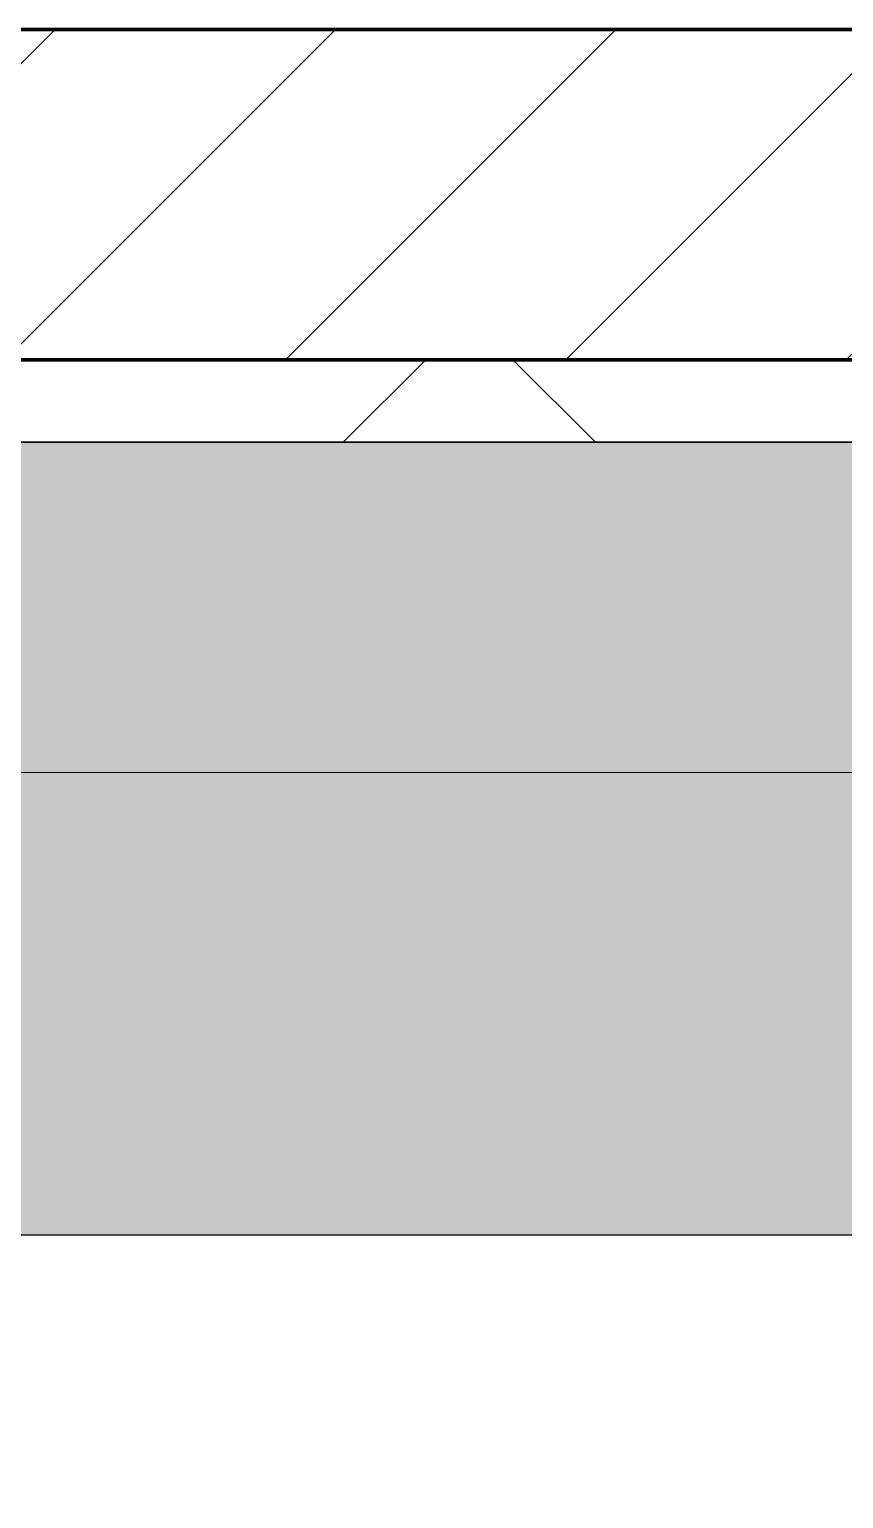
# Model space of a CAD drawing. Header units: millimetres. Extents: x -794334 to -714814, y -17806 to 22403.
# Drawn here: x -759487 to -758994, y 9255 to 10144 of the extents above; entities that cross this region are included whole.
import ezdxf
from ezdxf.xclip import XClip

# ---------------------------------------------------------------- set-up
doc = ezdxf.new("R2010")
doc.units = ezdxf.units.MM
doc.header["$XCLIPFRAME"] = 0
for name, color, linetype, lineweight in [('A-GENM', 1, 'Continuous', 9), ('A-GLAZ-CURT', 2, 'Continuous', 9), ('A-WALL', 5, 'Continuous', 35), ('A-WALL-FNSH', 2, 'Continuous', 35), ('A-WALL-PATT', 1, 'Continuous', 35)]:
    doc.layers.add(name, color=color, linetype=linetype, lineweight=lineweight)
doc.layers.add('A11_ALU.SOLID SHEET', color=2, linetype='Continuous')

# ---------------------------------------------------------------- blocks, each defined once
blk = doc.blocks.new('PPLS-PP19_Custom Tile Pattern - Custom Tile Pattern-V81-4252-01 ENLARGED CONCOURSE LEVEL - REFLECTED CEILING PLAN - SHEET 3')
at = {"layer": 'A-GLAZ-CURT'}
for p, q in [((-300, 0), (300, 0)), ((300, 0), (-300, 0)), ((195.99, 0), (213.31, 0)), ((213.31, 0), (195.99, 0)), ((230.06, 0), (300, 0)), ((-300, -50), (300, -50)), ((300, -50), (-300, -50))]:
    blk.add_line(p, q, dxfattribs=at)
for points, knots in [([(-150.34, 0), (-150.07, 0), (-147.75, 0), (-142.6, 0), (-127.26, 0), (-107.3, 0), (-90.42, 0), (-75.26, 0), (-68.41, 0), (-65.12, 0), (-63.63, 0)], [-4948.728362, -4948.728362, -4948.728362, -4948.728362, -4883.323924, -4440.880425, -4054.690705, -3793.097032, -3402.597032, -3144.956779, -3050.982048, -2969.237017, -2969.237017, -2969.237017, -2969.237017]), ([(-26.75, 0), (-27.82, 0), (-36.18, 0), (-53.55, 0), (-78.2, 0), (-110.94, 0), (-130.52, 0), (-147.74, 0), (-149.07, 0)], [-8718.362214, -8718.362214, -8718.362214, -8718.362214, -8532.293389, -8073.216054, -7508.296369, -7004.680444, -6449.282163, -6277.220794, -6277.220794, -6277.220794, -6277.220794]), ([(-134.15, 0), (-133.32, 0), (-130.31, 0), (-117.33, 0), (-92.04, 0), (-74.02, 0), (-62.74, 0), (-60.36, 0), (-59.97, 0)], [-7657.439573, -7657.439573, -7657.439573, -7657.439573, -7293.749979, -6839.55839, -6236.997189, -5713.340575, -5140.470607, -5006.787413, -5006.787413, -5006.787413, -5006.787413]), ([(-126.5, 0), (-122.44, 0), (-108.71, 0), (-86.68, 0), (-63.44, 0), (-54.4, 0), (-48.53, 0), (-30.79, 0), (-18.03, 0), (8.61, 0), (15.02, 0), (22.91, 0), (31, 0), (39.04, 0), (51.19, 0), (58.74, 0), (61.34, 0), (61.45, 0)], [-5231.017328, -5231.017328, -5231.017328, -5231.017328, -4994.692869, -4542.524482, -4008.285538, -3689.699207, -3546.54457, -3315.260113, -2864.387349, -2439.246196, -2084.094819, -1956.422387, -1818.904206, -1645.594513, -1443.202566, -1228.752106, -1120.932285, -1120.932285, -1120.932285, -1120.932285]), ([(-125.15, 0), (-124.93, 0), (-121.96, 0), (-113.01, 0), (-98.9, 0), (-85.29, 0), (-71.67, 0), (-65.93, 0), (-65.07, 0)], [-3362.7396, -3362.7396, -3362.7396, -3362.7396, -3342.215224, -3074.362186, -2902.289527, -2605.247022, -2322.099534, -2241.8264, -2241.8264, -2241.8264, -2241.8264]), ([(-36.33, 0), (-36.43, 0), (-37.27, 0), (-45.02, 0), (-46.13, 0), (-60.59, 0), (-81.23, 0), (-99.51, 0), (-114.02, 0), (-117.28, 0), (-118.78, 0)], [-1855.773136, -1855.773136, -1855.773136, -1855.773136, -1810.870157, -1672.078046, -1405.135169, -1060.00838, -740.068933, -229.489605, -116.330425, 0, 0, 0, 0]), ([(-36.62, 0), (-36.62, 0), (-40.35, 0), (-44.32, 0), (-58.97, 0), (-85.2, 0), (-107.61, 0), (-116.56, 0), (-117.56, 0)], [-4069.478503, -4069.478503, -4069.478503, -4069.478503, -3858.647035, -3538.256648, -2842.901703, -2193.204658, -1433.981041, -985.49888, -985.49888, -985.49888, -985.49888]), ([(-115.82, 0), (-114.96, 0), (-110.41, 0), (-96.78, 0), (-71.33, 0), (-42.53, 0), (-12.78, 0), (4.23, 0), (9.64, 0), (10.14, 0), (10.18, 0)], [-5724.064692, -5724.064692, -5724.064692, -5724.064692, -5430.283136, -5103.229623, -4799.173296, -4065.652676, -3589.737505, -3285.047089, -3066.359526, -3044.715262, -3044.715262, -3044.715262, -3044.715262]), ([(-72.93, 0), (-75.51, 0), (-81.98, 0), (-89.57, 0), (-93.27, 0)], [-19442.345229, -19442.345229, -19442.345229, -19442.345229, -18935.241197, -18506.786176, -18506.786176, -18506.786176, -18506.786176]), ([(9.32, 0), (9.08, 0), (7.65, 0), (2.57, 0), (-12.23, 0), (-25.64, 0), (-40, 0), (-56.24, 0), (-74.37, 0), (-86.11, 0), (-92.84, 0)], [-2922.926651, -2922.926651, -2922.926651, -2922.926651, -2882.788014, -2720.818881, -2518.50168, -2125.455881, -1792.521578, -1466.981642, -1208.454564, -852.520273, -852.520273, -852.520273, -852.520273]), ([(-91.46, 0), (-90.09, 0), (-84.7, 0), (-77.43, 0), (-72.73, 0), (-72.64, 0), (-72.64, 0)], [-19832.387487, -19832.387487, -19832.387487, -19832.387487, -19753.885894, -19541.04734, -19478.625389, -19471.062469, -19471.062469, -19471.062469, -19471.062469]), ([(-63.96, 0), (-64.13, 0), (-72.5, 0), (-80.63, 0), (-86.16, 0)], [-2171.769325, -2171.769325, -2171.769325, -2171.769325, -2007.031671, -1681.3698, -1681.3698, -1681.3698, -1681.3698]), ([(-29.03, 0), (-33.97, 0), (-43.74, 0), (-56.37, 0), (-71.66, 0), (-77.83, 0), (-82.66, 0), (-83.28, 0), (-83.28, 0)], [-2680.714891, -2680.714891, -2680.714891, -2680.714891, -2413.671296, -2161.752162, -2006.592567, -1646.621388, -1424.436217, -1393.971743, -1393.971743, -1393.971743, -1393.971743]), ([(-83.28, 0), (-83.28, 0), (-82.91, 0), (-76.14, 0), (-62.97, 0), (-48.14, 0), (-36.49, 0), (-33.57, 0), (-29.94, 0), (-28.57, 0)], [-1393.4169, -1393.4169, -1393.4169, -1393.4169, -1353.722004, -1274.333717, -1073.56893, -651.549973, -296.515819, -83.513472, 0, 0, 0, 0]), ([(-66.39, 0), (-66.39, 0), (-63.63, 0), (-53.63, 0), (-34.42, 0), (-29.82, 0), (-29.19, 0)], [-2493.31794, -2493.31794, -2493.31794, -2493.31794, -2315.303971, -1809.437387, -963.711516, -666.19313, -666.19313, -666.19313, -666.19313]), ([(-25.41, 0), (-34.65, 0), (-51.17, 0), (-65.77, 0), (-66.37, 0), (-66.38, 0)], [-3490.331655, -3490.331655, -3490.331655, -3490.331655, -2981.410125, -2542.574734, -2498.224237, -2498.224237, -2498.224237, -2498.224237]), ([(-63.63, 0), (-61.49, 0), (-57.39, 0), (-54.49, 0), (-45.2, 0), (-40.79, 0), (-40.46, 0), (-40.44, 0)], [-2969.237017, -2969.237017, -2969.237017, -2969.237017, -2851.217951, -2734.127174, -2474.780881, -2410.990208, -2350.645972, -2350.645972, -2350.645972, -2350.645972]), ([(-58.83, 0), (-58.37, 0), (-57.29, 0), (-54.23, 0), (-46.33, 0), (-42.62, 0), (-41.76, 0)], [-4859.52896, -4859.52896, -4859.52896, -4859.52896, -4680.891996, -4469.85053, -4321.566175, -4270.495146, -4270.495146, -4270.495146, -4270.495146]), ([(-51.83, 0), (-51.83, 0), (-51.78, 0), (-47.4, 0), (-46.01, 0), (-40.22, 0), (-36.78, 0)], [-632.814994, -632.814994, -632.814994, -632.814994, -627.965721, -508.377888, -260.442412, 0, 0, 0, 0]), ([(42.47, 0), (39.97, 0), (33.53, 0), (24.07, 0), (12.82, 0), (-2.9, 0), (-20.62, 0), (-32.81, 0), (-44.85, 0), (-51.43, 0), (-51.79, 0)], [-2444.193658, -2444.193658, -2444.193658, -2444.193658, -2313.748533, -2106.613311, -1925.670641, -1617.263037, -1290.787923, -1039.307308, -819.71621, -644.910881, -644.910881, -644.910881, -644.910881]), ([(-41.76, 0), (-39.9, 0), (-37.72, 0), (-36.92, 0), (-36.77, 0)], [-4270.495146, -4270.495146, -4270.495146, -4270.495146, -4161.040818, -4106.245333, -4106.245333, -4106.245333, -4106.245333]), ([(-36.29, 0), (-36.29, 0), (-34.66, 0), (-28.88, 0), (-26.95, 0), (-26.54, 0)], [-9150.272121, -9150.272121, -9150.272121, -9150.272121, -9057.163041, -8919.836787, -8834.607043, -8834.607043, -8834.607043, -8834.607043]), ([(30.82, 0), (29.27, 0), (20.14, 0), (3.54, 0), (-16.58, 0), (-34.76, 0), (-36.04, 0)], [-10462.034656, -10462.034656, -10462.034656, -10462.034656, -10363.088938, -9884.23066, -9424.652049, -9182.880979, -9182.880979, -9182.880979, -9182.880979]), ([(-33.34, 0), (-33.34, 0), (-32.93, 0), (-31.16, 0), (-30.52, 0)], [-2415.024266, -2415.024266, -2415.024266, -2415.024266, -2357.633367, -2323.618664, -2323.618664, -2323.618664, -2323.618664]), ([(70.61, 0), (66.16, 0), (55.8, 0), (39.61, 0), (24.74, 0), (2.64, 0), (-17.84, 0), (-30.57, 0), (-31.82, 0), (-32, 0)], [-4647.237329, -4647.237329, -4647.237329, -4647.237329, -4326.416877, -4098.545751, -3766.694881, -3333.063701, -2994.501669, -2698.150104, -2614.070998, -2614.070998, -2614.070998, -2614.070998]), ([(-30.76, 0), (-30.73, 0), (-30.34, 0), (-28.4, 0), (-25.83, 0)], [-54176.191683, -54176.191683, -54176.191683, -54176.191683, -54157.274271, -53946.991625, -53946.991625, -53946.991625, -53946.991625]), ([(-25.57, 0), (-26.05, 0), (-27.88, 0), (-29.52, 0), (-30.21, 0)], [-54519.99177, -54519.99177, -54519.99177, -54519.99177, -54461.685999, -54290.791712, -54290.791712, -54290.791712, -54290.791712]), ([(8.33, 0), (8.19, 0), (7.18, 0), (0.32, 0), (-13.89, 0), (-24.92, 0), (-29.03, 0)], [-3574.286521, -3574.286521, -3574.286521, -3574.286521, -3526.962355, -3285.499107, -2903.012179, -2680.714891, -2680.714891, -2680.714891, -2680.714891]), ([(-28.98, 0), (-28.66, 0), (-27.39, 0), (-24.45, 0), (-22.56, 0)], [-166.548282, -166.548282, -166.548282, -166.548282, -102.06493, 0, 0, 0, 0]), ([(-28.57, 0), (-26.93, 0), (-20.29, 0), (-11.45, 0), (2.08, 0), (13.15, 0), (21.24, 0), (24.62, 0), (24.72, 0), (24.72, 0)], [-5361.429781, -5361.429781, -5361.429781, -5361.429781, -5261.36855, -5050.479954, -4785.90057, -4596.498881, -4445.288762, -4384.376941, -4376.041937, -4376.041937, -4376.041937, -4376.041937]), ([(-25.45, 0), (-23.08, 0), (-19.6, 0), (-15.75, 0), (-15.19, 0)], [-53936.893515, -53936.893515, -53936.893515, -53936.893515, -53749.15266, -53717.791567, -53717.791567, -53717.791567, -53717.791567]), ([(-13, 0), (-14.35, 0), (-17.39, 0), (-23.27, 0), (-25.4, 0)], [-55207.591944, -55207.591944, -55207.591944, -55207.591944, -54789.006179, -54527.012244, -54527.012244, -54527.012244, -54527.012244]), ([(-25.4, 0), (-24.02, 0), (-15.74, 0), (5.99, 0), (22.06, 0), (36.02, 0), (40.33, 0), (42.47, 0)], [-2225.740469, -2225.740469, -2225.740469, -2225.740469, -2142.497158, -1716.209403, -1206.526904, -1089.329421, -976.451554, -976.451554, -976.451554, -976.451554]), ([(-25.4, 0), (-24.28, 0), (-14.75, 0), (8.83, 0), (43.36, 0), (70.92, 0), (82.12, 0), (83.66, 0)], [-5933.180103, -5933.180103, -5933.180103, -5933.180103, -5862.463379, -5340.621928, -4573.028122, -4094.177415, -3869.465285, -3869.465285, -3869.465285, -3869.465285]), ([(31.18, 0), (25.97, 0), (11.99, 0), (-7.07, 0), (-20.51, 0), (-25.01, 0)], [-4496.803627, -4496.803627, -4496.803627, -4496.803627, -4222.080604, -3745.412743, -3497.513932, -3497.513932, -3497.513932, -3497.513932]), ([(-22.56, 0), (-20.27, 0), (-17.03, 0), (-11.36, 0), (-7.66, 0), (-6.6, 0), (-6.44, 0)], [-56468.192263, -56468.192263, -56468.192263, -56468.192263, -56344.022017, -56303.229861, -56166.290093, -56124.392176, -56124.392176, -56124.392176, -56124.392176]), ([(-15.19, 0), (-13.07, 0), (7.48, 0), (29.35, 0), (41.98, 0), (42.03, 0)], [-461.142613, -461.142613, -461.142613, -461.142613, -429.606584, -390.253598, -390.072149, -390.072149, -390.072149, -390.072149]), ([(-6.54, 0), (-6.73, 0), (-7.2, 0), (-7.6, 0), (-7.79, 0)], [-56009.792147, -56009.792147, -56009.792147, -56009.792147, -55949.290093, -55895.192118, -55895.192118, -55895.192118, -55895.192118]), ([(-2.63, 0), (-2.47, 0), (-1.22, 0), (4.92, 0), (15.97, 0), (22.54, 0), (24.49, 0)], [-226.825321, -226.825321, -226.825321, -226.825321, -220.269177, -206.416616, -198.214427, -187.717507, -187.717507, -187.717507, -187.717507]), ([(103.09, 0), (101.08, 0), (86.31, 0), (63.34, 0), (35.84, 0), (12, 0), (3.08, 0), (-1.67, 0), (-2.25, 0)], [-375.435014, -375.435014, -375.435014, -375.435014, -369.147452, -330.153101, -307.516438, -285.83788, -246.234814, -234.646884, -234.646884, -234.646884, -234.646884]), ([(24.69, 0), (24.54, 0), (20.99, 0), (15.48, 0), (10.8, 0), (9.63, 0)], [-4368.572414, -4368.572414, -4368.572414, -4368.572414, -4306.476363, -4080.000647, -3772.857994, -3772.857994, -3772.857994, -3772.857994]), ([(18.16, 0), (19.15, 0), (24.25, 0), (25.66, 0), (26.12, 0)], [-5700.113719, -5700.113719, -5700.113719, -5700.113719, -5554.232259, -5302.431367, -5302.431367, -5302.431367, -5302.431367]), ([(42.56, 0), (42.23, 0), (38.43, 0), (29.53, 0), (20.67, 0), (18.85, 0), (18.16, 0)], [-6331.509962, -6331.509962, -6331.509962, -6331.509962, -6314.283804, -6135.05769, -5972.647715, -5832.674503, -5832.674503, -5832.674503, -5832.674503]), ([(27.44, 0), (27.9, 0), (29.54, 0), (38.07, 0), (53.39, 0), (71.67, 0), (84.83, 0), (86.01, 0), (92.51, 0), (94.33, 0)], [-5037.309798, -5037.309798, -5037.309798, -5037.309798, -4887.603822, -4705.298446, -4353.683244, -3960.84581, -3759.045785, -3336.541051, -2783.776468, -2783.776468, -2783.776468, -2783.776468]), ([(27.89, 0), (29.09, 0), (32.58, 0), (39, 0), (42.47, 0)], [-147.777612, -147.777612, -147.777612, -147.777612, -135.792042, -124.090454, -124.090454, -124.090454, -124.090454]), ([(136.44, 0), (121.66, 0), (86.93, 0), (51.16, 0), (31.18, 0)], [-106.750556, -106.750556, -106.750556, -106.750556, -59.610984, 0, 0, 0, 0]), ([(42.49, 0), (41.89, 0), (39.44, 0), (36.02, 0), (35.54, 0), (35.54, 0)], [-328.415246, -328.415246, -328.415246, -328.415246, -326.15566, -319.318397, -317.489778, -317.489778, -317.489778, -317.489778]), ([(42.47, 0), (56.31, 0), (79.41, 0), (101.92, 0), (110.35, 0)], [-389.614177, -389.614177, -389.614177, -389.614177, -346.313304, -320.041119, -320.041119, -320.041119, -320.041119]), ([(53.18, 0), (53.06, 0), (52.22, 0), (48.01, 0), (43.89, 0), (42.5, 0)], [-622.740158, -622.740158, -622.740158, -622.740158, -566.066452, -360.610861, -260.474584, -260.474584, -260.474584, -260.474584]), ([(42.71, 0), (44.29, 0), (52.29, 0), (71.92, 0), (100.57, 0), (116.36, 0), (128.63, 0), (128.95, 0)], [-123.813675, -123.813675, -123.813675, -123.813675, -118.513713, -97.899267, -63.759246, -39.050993, -35.895543, -35.895543, -35.895543, -35.895543]), ([(76.63, 0), (74.8, 0), (67.65, 0), (55.99, 0), (46.37, 0), (42.84, 0)], [-3095.572228, -3095.572228, -3095.572228, -3095.572228, -2950.589685, -2634.532728, -2450.661347, -2450.661347, -2450.661347, -2450.661347]), ([(42.93, 0), (43.4, 0), (50.63, 0), (64.79, 0), (88.93, 0), (104.46, 0), (110.37, 0)], [-307.218636, -307.218636, -307.218636, -307.218636, -305.899624, -287.17622, -249.500363, -219.676184, -219.676184, -219.676184, -219.676184]), ([(42.94, 0), (44.21, 0), (48.33, 0), (57.76, 0), (64.47, 0), (72.74, 0), (75.22, 0), (76.03, 0), (76.21, 0)], [-968.174444, -968.174444, -968.174444, -968.174444, -901.315459, -753.071572, -495.328968, -421.953223, -334.951786, -290.452333, -290.452333, -290.452333, -290.452333]), ([(110.37, 0), (108.61, 0), (95.89, 0), (76.86, 0), (57.82, 0), (47.66, 0), (44.47, 0), (43.24, 0)], [-409.101641, -409.101641, -409.101641, -409.101641, -401.860199, -357.622665, -341.267687, -334.000314, -329.358298, -329.358298, -329.358298, -329.358298]), ([(110.39, 0), (108.27, 0), (103.41, 0), (92.38, 0), (85.59, 0), (74.4, 0), (62.26, 0), (52.41, 0), (47.08, 0), (43.44, 0)], [-7955.366387, -7955.366387, -7955.366387, -7955.366387, -7723.759874, -7531.75727, -7135.649961, -6924.452779, -6738.82075, -6548.303034, -6347.322254, -6347.322254, -6347.322254, -6347.322254]), ([(61.47, 0), (61.47, 0), (61.21, 0), (54.61, 0), (53.71, 0), (53.56, 0)], [-1113.311073, -1113.311073, -1113.311073, -1113.311073, -1096.402191, -891.204116, -747.28819, -747.28819, -747.28819, -747.28819]), ([(76.22, 0), (75.58, 0), (73.64, 0), (71.05, 0), (70.61, 0)], [-193.634889, -193.634889, -193.634889, -193.634889, -31.537676, 0, 0, 0, 0]), ([(94.4, 0), (94.4, 0), (94.64, 0), (99.11, 0), (108.97, 0), (120.79, 0), (139.94, 0), (163.31, 0), (185.23, 0), (193.62, 0), (194.69, 0), (194.79, 0)], [-2348.345796, -2348.345796, -2348.345796, -2348.345796, -2310.419338, -2233.599744, -2052.234781, -1843.028543, -1530.39897, -1095.004608, -529.74427, -295.064701, -265.121568, -265.121568, -265.121568, -265.121568]), ([(157.9, 0), (156.77, 0), (151.67, 0), (143.29, 0), (134.04, 0), (126.24, 0), (118.6, 0), (114.23, 0), (111.98, 0), (105.66, 0), (105.23, 0), (105.23, 0)], [-10292.955006, -10292.955006, -10292.955006, -10292.955006, -10098.273015, -9847.788484, -9677.714971, -9567.007022, -9453.21225, -9220.200448, -9012.77275, -8966.157302, -8929.495943, -8929.495943, -8929.495943, -8929.495943]), ([(105.26, 0), (105.52, 0), (108.13, 0), (109.88, 0), (110.4, 0)], [-8920.561005, -8920.561005, -8920.561005, -8920.561005, -8814.835624, -8757.21359, -8757.21359, -8757.21359, -8757.21359]), ([(129.02, 0), (129.02, 0), (124.41, 0), (122.35, 0), (116.84, 0), (112.69, 0), (110.48, 0)], [-35.386604, -35.386604, -35.386604, -35.386604, -31.430235, -22.807238, -15.488593, -7.987979, -7.987979, -7.987979, -7.987979]), ([(110.97, 0), (115.66, 0), (126.98, 0), (132.42, 0), (134.6, 0)], [-218.659988, -218.659988, -218.659988, -218.659988, -194.761443, -152.241002, -152.241002, -152.241002, -152.241002]), ([(114.39, 0), (114.2, 0), (113.35, 0), (112.09, 0), (110.97, 0)], [-8148.58938, -8148.58938, -8148.58938, -8148.58938, -8105.191388, -7977.04013, -7977.04013, -7977.04013, -7977.04013]), ([(111.35, 0), (120.22, 0), (129.27, 0), (138.28, 0), (138.53, 0)], [-319.001686, -319.001686, -319.001686, -319.001686, -291.370682, -290.5735, -290.5735, -290.5735, -290.5735]), ([(168.37, 0), (167.68, 0), (162.47, 0), (147.97, 0), (122.96, 0), (111.41, 0)], [-543.375029, -543.375029, -543.375029, -543.375029, -530.793311, -458.593899, -410.537058, -410.537058, -410.537058, -410.537058]), ([(128.58, 0), (128.8, 0), (130.16, 0), (139.26, 0), (152.67, 0), (161.24, 0), (162.19, 0), (162.75, 0)], [-633.326174, -633.326174, -633.326174, -633.326174, -627.736123, -618.981161, -602.094757, -592.980799, -581.414464, -581.414464, -581.414464, -581.414464]), ([(137.1, 0), (136, 0), (133.64, 0), (129.87, 0), (129.11, 0)], [-670.405967, -670.405967, -670.405967, -670.405967, -651.020627, -640.742133, -640.742133, -640.742133, -640.742133]), ([(177.92, 0), (174.87, 0), (170.16, 0), (161.95, 0), (161.28, 0), (158.35, 0), (157.85, 0), (157.77, 0)], [-11064.926632, -11064.926632, -11064.926632, -11064.926632, -10839.086983, -10768.332124, -10666.779182, -10580.760289, -10550.278881, -10550.278881, -10550.278881, -10550.278881]), ([(177.41, 0), (174.6, 0), (167.96, 0), (159.34, 0), (158.33, 0), (158.3, 0)], [-154.190936, -154.190936, -154.190936, -154.190936, -143.776725, -129.632772, -123.352749, -123.352749, -123.352749, -123.352749]), ([(159.07, 0), (159.13, 0), (160.84, 0), (165.21, 0), (174.15, 0), (185.98, 0), (208.82, 0), (219.42, 0), (230.06, 0)], [-115.643202, -115.643202, -115.643202, -115.643202, -114.681583, -87.660824, -65.295536, -41.623857, -24.459831, 0, 0, 0, 0]), ([(162.75, 0), (165.4, 0), (170.91, 0), (172.61, 0), (172.61, 0)], [-111.264224, -111.264224, -111.264224, -111.264224, -56.742688, -19.085662, -19.085662, -19.085662, -19.085662]), ([(178.24, 0), (176.75, 0), (174.27, 0), (169.67, 0), (168.99, 0)], [-8253.978395, -8253.978395, -8253.978395, -8253.978395, -8152.463617, -8069.855175, -8069.855175, -8069.855175, -8069.855175]), ([(171.51, 0), (176.48, 0), (193.23, 0), (201.73, 0), (208.81, 0), (213.9, 0), (241.96, 0), (266.73, 0), (281.71, 0), (291.71, 0), (296.52, 0), (297.86, 0), (298.09, 0)], [-7971.819559, -7971.819559, -7971.819559, -7971.819559, -7784.112253, -7606.717214, -7289.299508, -7042.621073, -6582.165592, -6068.460911, -5766.029927, -5566.724884, -5280.360606, -5199.253518, -5199.253518, -5199.253518, -5199.253518]), ([(172.07, 0), (177.66, 0), (187.87, 0), (201.08, 0), (207.47, 0), (213.96, 0), (215.11, 0)], [-255.364076, -255.364076, -255.364076, -255.364076, -237.955587, -223.92608, -215.862851, -208.75215, -208.75215, -208.75215, -208.75215]), ([(300, 0), (286.53, 0), (254.22, 0), (210.91, 0), (187.05, 0), (178.23, 0)], [-285.253232, -285.253232, -285.253232, -285.253232, -244.693688, -187.987675, -155.204065, -155.204065, -155.204065, -155.204065]), ([(215.22, 0), (214.62, 0), (210.55, 0), (203.98, 0), (190.44, 0), (181.09, 0), (178.23, 0)], [-203.825446, -203.825446, -203.825446, -203.825446, -198.527383, -184.406837, -162.427601, -152.738344, -152.738344, -152.738344, -152.738344]), ([(247.1, 0), (246.76, 0), (245.04, 0), (238.34, 0), (226.56, 0), (221.1, 0), (200.27, 0), (185.02, 0), (178.24, 0)], [-9649.085549, -9649.085549, -9649.085549, -9649.085549, -9581.591397, -9406.094246, -9221.510254, -9016.44624, -8717.832359, -8253.978395, -8253.978395, -8253.978395, -8253.978395]), ([(193.8, 0), (193.33, 0), (190.11, 0), (185.1, 0), (178.68, 0), (178.25, 0)], [-11665.349007, -11665.349007, -11665.349007, -11665.349007, -11565.880756, -11105.624034, -11072.977562, -11072.977562, -11072.977562, -11072.977562]), ([(300, 0), (288.22, 0), (262, 0), (230.43, 0), (219.94, 0), (219.02, 0)], [-12528.858583, -12528.858583, -12528.858583, -12528.858583, -11905.454923, -11162.864862, -10856.732305, -10856.732305, -10856.732305, -10856.732305]), ([(219.9, 0), (220.86, 0), (227.84, 0), (242.06, 0), (246.54, 0), (246.96, 0)], [-10670.940496, -10670.940496, -10670.940496, -10670.940496, -10511.382485, -9925.173265, -9834.877357, -9834.877357, -9834.877357, -9834.877357]), ([(284.76, 0), (284.76, 0), (285.09, 0), (287.47, 0), (293.59, 0), (297.76, 0), (300, 0)], [-4110.630118, -4110.630118, -4110.630118, -4110.630118, -4053.389046, -3959.664717, -3862.421465, -3746.95702, -3746.95702, -3746.95702, -3746.95702]), ([(297.38, 0), (295.84, 0), (291.62, 0), (285.38, 0), (284.87, 0)], [-4803.172655, -4803.172655, -4803.172655, -4803.172655, -4358.271401, -4143.037883, -4143.037883, -4143.037883, -4143.037883])]:
    blk.add_open_spline(points, degree=3, knots=knots, dxfattribs=at)
for points in [[(-86.16, 0), (-88.5, 0), (-90.87, 0), (-93.28, 0)], [(-39.84, 0), (-39.08, 0), (-38.11, 0), (-37.36, 0)], [(-36.78, 0), (-33.37, 0), (-29.49, 0), (-25.4, 0)], [(-30.52, 0), (-28.7, 0), (-27.06, 0), (-25.45, 0)], [(24.49, 0), (25.23, 0), (25.72, 0), (26.04, 0)], [(42.02, 0), (38.51, 0), (34.71, 0), (30.82, 0)], [(36.29, 0), (37.46, 0), (39.9, 0), (42.38, 0)], [(80.35, 0), (79.57, 0), (78.27, 0), (76.63, 0)], [(84.06, 0), (83.48, 0), (82.41, 0), (81.72, 0)], [(110.35, 0), (108.04, 0), (105.59, 0), (103.09, 0)], [(110.63, 0), (112.13, 0), (112.91, 0), (113.59, 0)], [(168.74, 0), (168.74, 0), (169.81, 0), (171.51, 0)], [(177.83, 0), (175.06, 0), (172.28, 0), (169.49, 0)], [(195.11, 0), (194.91, 0), (194.44, 0), (193.8, 0)]]:
    blk.add_open_spline(points, degree=3, dxfattribs=at)
blk = doc.blocks.new('PPLS-PP19_Custom Tile Pattern - Custom Tile Pattern-V82-4252-01 ENLARGED CONCOURSE LEVEL - REFLECTED CEILING PLAN - SHEET 3')
at = {"layer": 'A-GLAZ-CURT'}
for p, q in [((-300, 0), (300, 0)), ((300, 0), (-300, 0)), ((-293.07, 0), (-287, 0)), ((-287, 0), (-293.07, 0)), ((-286.03, 0), (-275.75, 0)), ((-275.75, 0), (-286.03, 0)), ((-222.32, 0), (-218.66, 0)), ((-218.66, 0), (-222.32, 0)), ((-218.17, 0), (-205, 0)), ((-205, 0), (-218.17, 0)), ((-300, -50), (300, -50)), ((300, -50), (-300, -50))]:
    blk.add_line(p, q, dxfattribs=at)
at = {"layer": 'A-GLAZ-CURT', "flags": 128}
for points in [[(-300, 0), (-291.56, 0), (-283.3, 0), (-275.2, 0), (-267.26, 0), (-259.45, 0), (-251.77, 0), (-244.2, 0), (-236.74, 0), (-229.36, 0), (-222.06, 0), (-214.83, 0), (-207.71, 0), (-200.76, 0), (-194.02, 0)], [(-150.63, 0), (-155.53, 0), (-160.27, 0), (-164.95, 0), (-169.65, 0), (-174.47, 0), (-179.49, 0), (-184.81, 0), (-190.44, 0), (-196.37, 0), (-202.58, 0), (-209.04, 0), (-215.73, 0), (-222.63, 0), (-229.72, 0), (-236.97, 0), (-244.39, 0), (-251.96, 0), (-259.67, 0), (-267.51, 0), (-275.48, 0), (-283.55, 0), (-291.73, 0), (-300, 0)]]:
    blk.add_lwpolyline(points, dxfattribs=at)
at = {"layer": 'A-GLAZ-CURT'}
for points, knots in [([(-300, 0), (-284.65, 0), (-236.57, 0), (-188.86, 0), (-158.83, 0), (-151.03, 0)], [-5323.127839, -5323.127839, -5323.127839, -5323.127839, -4502.809032, -2700.551212, -1996.172939, -1996.172939, -1996.172939, -1996.172939]), ([(-150.26, 0), (-169.41, 0), (-209.73, 0), (-262.56, 0), (-294.48, 0), (-300, 0)], [-16701.656786, -16701.656786, -16701.656786, -16701.656786, -15131.813646, -13729.592194, -13439.944408, -13439.944408, -13439.944408, -13439.944408]), ([(-218.15, 0), (-224.31, 0), (-236.24, 0), (-255.22, 0), (-262.59, 0), (-264.9, 0), (-265.4, 0)], [-1183.289445, -1183.289445, -1183.289445, -1183.289445, -858.079193, -543.655514, -208.940337, 0, 0, 0, 0]), ([(-258.6, 0), (-257.91, 0), (-254.26, 0), (-241.25, 0), (-228.24, 0), (-220.2, 0), (-219.1, 0)], [-5722.54675, -5722.54675, -5722.54675, -5722.54675, -5657.471696, -5413.335975, -5017.494783, -4954.41967, -4954.41967, -4954.41967, -4954.41967]), ([(-150.26, 0), (-153.14, 0), (-162.8, 0), (-177.91, 0), (-199.46, 0), (-216.65, 0), (-231.26, 0), (-233.46, 0), (-234, 0)], [-2264.738538, -2264.738538, -2264.738538, -2264.738538, -2113.765672, -1763.376603, -1422.553702, -978.033455, -846.069444, -682.911962, -682.911962, -682.911962, -682.911962]), ([(-233.49, 0), (-233.44, 0), (-232.38, 0), (-230.74, 0), (-225.3, 0), (-223.63, 0)], [-455.274641, -455.274641, -455.274641, -455.274641, -440.605512, -119.536984, 0, 0, 0, 0]), ([(-218.17, 0), (-215.1, 0), (-204.1, 0), (-188.58, 0), (-169.02, 0), (-152.12, 0), (-136.84, 0), (-127.33, 0), (-124.19, 0), (-123.43, 0), (-123.28, 0)], [-5345.578152, -5345.578152, -5345.578152, -5345.578152, -5161.076232, -4739.070012, -4465.409639, -4149.119819, -3839.893365, -3647.167523, -3488.92562, -3439.852845, -3439.852845, -3439.852845, -3439.852845]), ([(-150.26, 0), (-150.55, 0), (-152.61, 0), (-158.72, 0), (-174.02, 0), (-185.59, 0), (-202.81, 0), (-213.56, 0), (-217.46, 0)], [-2522.182763, -2522.182763, -2522.182763, -2522.182763, -2477.344047, -2237.412286, -2029.680487, -1755.085331, -1400.429864, -1195.397769, -1195.397769, -1195.397769, -1195.397769]), ([(-217.07, 0), (-215.6, 0), (-211.14, 0), (-200.2, 0), (-185.8, 0), (-171.77, 0), (-158.7, 0), (-157.22, 0)], [-4916.013316, -4916.013316, -4916.013316, -4916.013316, -4832.723979, -4666.091899, -4349.945572, -4000.813434, -3840.635403, -3840.635403, -3840.635403, -3840.635403])]:
    blk.add_open_spline(points, degree=3, knots=knots, dxfattribs=at)
blk.add_open_spline([(-223.63, 0), (-222.21, 0), (-220.65, 0), (-218.99, 0)], degree=3, dxfattribs=at)
blk = doc.blocks.new('Curved Concourse Ceiling6 - Curved Concourse Ceiling-12515612-4252-01 ENLARGED CONCOURSE LEVEL - REFLECTED CEILING PLAN - SHEET 3')
at = {"layer": 'A-GENM'}
h = blk.add_hatch(color=256, dxfattribs=at)
h.paths.add_polyline_path([(-757257.49, 4129.03), (-757257.5, 9894.02), (-766307.49, 9893.72), (-766307.42, 4129.03), (-757903.08, 4129.03)])
h.paths.add_polyline_path([(-757903.08, 4329.03), (-766107.49, 4329.03), (-766107.49, 9694.03), (-757457.49, 9694.03), (-757457.49, 4329.03)])
blk.add_hatch(color=256, dxfattribs=at).paths.add_polyline_path([(-757903.08, 9414.03), (-757737.49, 9414.03), (-757457.49, 9694.03), (-766107.49, 9694.03), (-765827.49, 9414.03), (-758989.1, 9414.03)])
for p, q in [((-757257.49, 9894.03), (-766307.49, 9894.03)), ((-757257.49, 9894.03), (-766307.49, 9894.03)), ((-757457.49, 9694.03), (-766107.49, 9694.03)), ((-757457.49, 9694.03), (-766107.49, 9694.03)), ((-765827.49, 9414.03), (-757737.49, 9414.03)), ((-757737.49, 9414.03), (-765827.49, 9414.03))]:
    blk.add_line(p, q, dxfattribs=at)
blk = doc.blocks.new('*U1029')
at = {"layer": 'A-GENM'}
blk.add_blockref('Curved Concourse Ceiling6 - Curved Concourse Ceiling-12515612-4252-01 ENLARGED CONCOURSE LEVEL - REFLECTED CEILING PLAN - SHEET 3', (778882.37, -3579.02), dxfattribs=at)
at = {"layer": 'A-GLAZ-CURT', "rotation": 180}
for name, p in [('PPLS-PP19_Custom Tile Pattern - Custom Tile Pattern-V82-4252-01 ENLARGED CONCOURSE LEVEL - REFLECTED CEILING PLAN - SHEET 3', (19200, 6315)), ('PPLS-PP19_Custom Tile Pattern - Custom Tile Pattern-V81-4252-01 ENLARGED CONCOURSE LEVEL - REFLECTED CEILING PLAN - SHEET 3', (19800, 6315))]:
    blk.add_blockref(name, p, dxfattribs=at)
blk = doc.blocks.new('*U1230')
for points in [[(0, 0), (9050, 0), (9050, 5765), (0, 5765)], [(480, 480), (8570, 480), (8570, 5285), (480, 5285)]]:
    blk.add_lwpolyline(points, close=True)
blk = doc.blocks.new('*U1630')
blk.add_lwpolyline([(-4139.52, 6315), (-75674.95, 6315), (-75674.95, 550), (-4139.52, 550)], close=True)
blk.add_blockref('*U1230', (-21625.12, 550))

msp = doc.modelspace()

# ---------------------------------------------------------------- block references
at = {"layer": 'A11_ALU.SOLID SHEET'}
ref = msp.add_blockref('*U1630', (-744681.24, 3579.02), dxfattribs=at)
XClip(ref).set_block_clipping_path([(-45802.4668593339, -9620.0029952967), (23702.8690583039, 10334.9999958097)])

# ---------------------------------------------------------------- next in the draw order: hatches: boundary and pattern name
at = {"layer": 'A-WALL-PATT', "lineweight": 9}
h = msp.add_hatch(dxfattribs=at)
h.set_pattern_fill('FP_2', color=256, style=0, pattern_type=2)
h.set_pattern_definition([(45, (0, 0), (-84.852814, 84.852814), [])])
h.paths.add_polyline_path([(-745742.17, 9944.02), (-745742.17, 10144.02), (-783082.17, 10144.02), (-783082.17, 9944.02), (-747042.87, 9944.02)])
h = msp.add_hatch(dxfattribs=at)
h.set_pattern_fill('FP_5', color=256, style=0, pattern_type=2)
h.set_pattern_definition([(45, (0, 0), (-212.13203, 212.13203), []), (135, (0, 0), (-212.13203, -212.13203), [])])
h.paths.add_polyline_path([(-748821.9, 9894.02), (-748821.9, 9944.02), (-783057.37, 9944.02), (-783057.37, 9894.02), (-749214.91, 9894.02)])

# ---------------------------------------------------------------- next in the draw order: linework, layer by layer
at = {"layer": 'A-WALL', "color": 7, "lineweight": 70}
for p, q in [((-783082.17, 10144.02), (-745742.17, 10144.02)), ((-783057.37, 9944.02), (-748821.9, 9944.02)), ((-748821.9, 9944.02), (-783057.37, 9944.02))]:
    msp.add_line(p, q, dxfattribs=at)
at = {"layer": 'A-WALL-FNSH', "color": 250}
msp.add_line((-748821.9, 9894.02), (-783057.37, 9894.02), dxfattribs=at)

# ---------------------------------------------------------------- next in the draw order: block references
msp.add_blockref('*U1029', (-778882.37, 3579.02))

doc.saveas('drawing.dxf')
